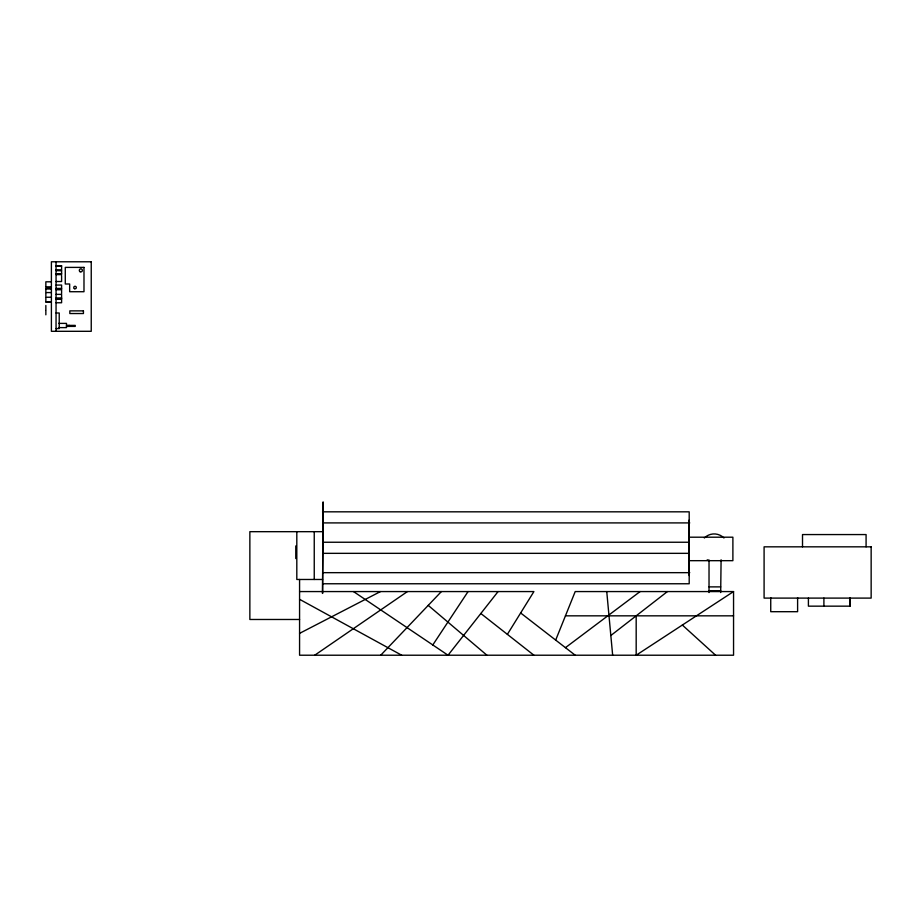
<?xml version="1.0" encoding="UTF-8"?>
<svg xmlns="http://www.w3.org/2000/svg" width="917" height="917" viewBox="0 0 917 917"><rect width="100%" height="100%" fill="white"/><g stroke="black" fill="none" stroke-linecap="round" stroke-linejoin="round"><path stroke-width="1.38" d="M555.679 640.1L575.211 591.568L733.554 591.568L733.554 655.219L299.572 655.219L299.572 579.475M507.376 634.358L533.912 591.568L299.572 591.568M432.801 644.96L468.06 591.568M498.08 591.568L448.035 655.219L353.503 591.568M380.727 655.219L441.386 591.568M610.825 635.527L667.416 591.568M565.445 647.666L640.1 591.568M314.726 655.219L407.435 591.568M733.554 591.568L636.18 655.219L636.18 615.834M299.572 633.372L380.463 591.568M721.094 559.794L720.682 592.554M56.052 265.804L61.599 265.804L61.599 269.816L56.052 269.816M56.052 265.941L61.599 265.941M56.052 270.607L61.599 270.744M56.052 273.725L61.599 273.725M56.052 274.619L61.599 274.619L61.599 270.607M56.052 281.519L61.599 281.519L61.599 275.593M51.398 281.806L45.85 281.806L45.85 286.035M56.052 285.084L61.599 285.038L61.599 289.279M51.398 286.838L45.85 286.838L45.85 287.686L51.398 287.686M56.052 288.419L61.599 288.419M45.85 288.981L51.398 288.981M56.052 289.749L61.599 289.749L61.599 293.532M51.398 292.569L45.85 292.569L45.85 288.58M56.052 294.368L61.599 294.368L61.599 298.369M51.398 297.246L45.85 297.246L45.85 293.417M56.052 297.968L61.599 297.968M56.052 298.747L61.599 298.747L61.599 302.759L56.052 302.759M56.052 298.885L61.599 298.885M45.85 301.911L51.398 301.865M51.398 302.002L45.85 302.002L45.85 297.67M56.052 312.995L59.227 312.995L59.227 328.584L56.052 328.584M58.665 323.392L66.483 323.392L66.483 327.61L58.665 327.61M66.483 325.397L75.24 325.397L75.24 326.395L66.483 326.395M322.543 511.824L689.194 511.824L689.194 583.762L323.093 583.762M689.194 520.031L689.194 575.544M323.093 522.908L689.756 522.908M322.543 531.677L249.86 531.677L249.86 619.479L299.572 619.479M689.756 537.202L732.889 537.202L732.889 560.677L689.756 560.677M323.093 542.245L689.194 542.245M323.093 553.341L689.194 553.341M323.093 572.667L689.756 572.667M322.543 579.475L296.81 579.475L296.81 531.677M709.024 586.88L720.682 586.88M709.024 590.777L720.682 590.777M565.445 615.834L733.554 615.834M299.572 599.305L401.68 655.219M520.65 612.969L575.211 655.219M480.84 613.496L533.912 655.219M428.228 605.38L486.916 655.219M682.351 625.05L715.581 655.219M606.745 591.568L612.659 655.219M866.084 546.83L866.084 534.565L802.513 534.565L802.513 546.83M850.288 598.102L850.288 606.16L808.404 606.16L808.404 598.102M849.784 598.102L849.784 606.16M823.902 598.102L823.902 606.16M797.607 597.597L797.607 611.696L770.738 611.696L770.738 597.597M709.024 559.966L709.024 592.554M314.244 531.677L314.244 579.475M295.778 545.913L295.778 558.591M69.337 325.397L69.337 326.395M68.064 325.397L68.064 326.395M56.052 261.781L56.052 331.301M45.85 305.464L45.85 309.831M45.85 310.531L45.85 314.818M709.414 560.826A13.87 13.87 0 0 1 707.225 559.794M704.348 537.981A13.87 13.87 0 0 1 723.96 537.981M91.241 261.781L51.398 261.781L51.398 331.301L91.241 331.301L91.241 261.781M83.986 267.397L65.279 267.397L65.279 283.995L69.658 283.995L69.658 291.721L83.986 291.721L83.986 267.397M83.436 310.874L69.83 310.874L69.83 313.534L83.436 313.534L83.436 310.874M323.093 502.149L322.543 593.425L323.093 502.149M871.15 546.83L764.09 546.83L764.09 598.102L871.15 598.102L871.15 546.83M74.403 288.66A1.272 1.272 0 0 0 76.317 287.56A1.272 1.272 0 0 0 74.403 286.448A1.272 1.272 0 0 0 74.403 288.66M80.077 271.719A1.536 1.536 0 0 0 82.381 270.389A1.536 1.536 0 0 0 80.077 269.059A1.536 1.536 0 0 0 80.077 271.719"/></g></svg>
